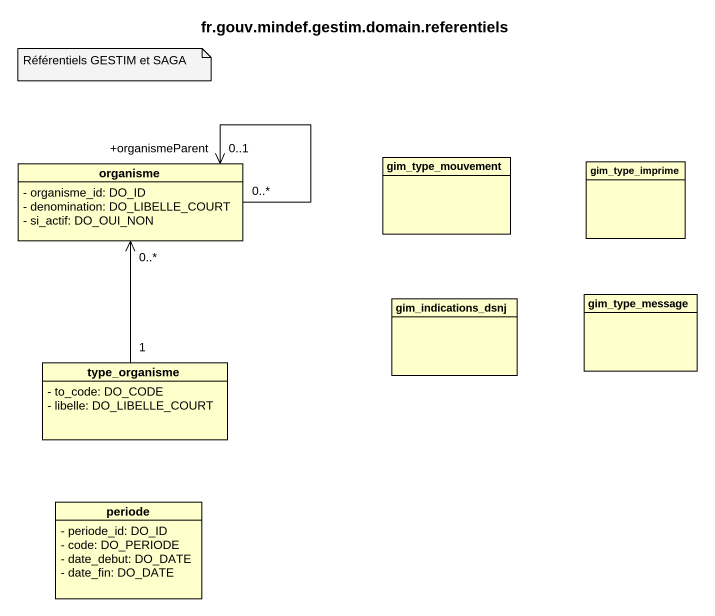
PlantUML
@startuml
title fr.gouv.mindef.gestim.domain.referentiels
hide circle
hide empty members
skinparam classAttributeIconSize 0
class organisme {
  - organisme_id: DO_ID
  - denomination: DO_LIBELLE_COURT
  - si_actif: DO_OUI_NON
}
class gim_type_mouvement
class gim_type_imprime
class gim_indications_dsnj
class gim_type_message
class type_organisme {
  - to_code: DO_CODE
  - libelle: DO_LIBELLE_COURT
}
class periode {
  - periode_id: DO_ID
  - code: DO_PERIODE
  - date_debut: DO_DATE
  - date_fin: DO_DATE
}
organisme "0..*" --> "+organismeParent\n0..1" organisme
organisme "0..*" <-- "1" type_organisme
note as N1
  Référentiels GESTIM et SAGA
end note
@enduml
